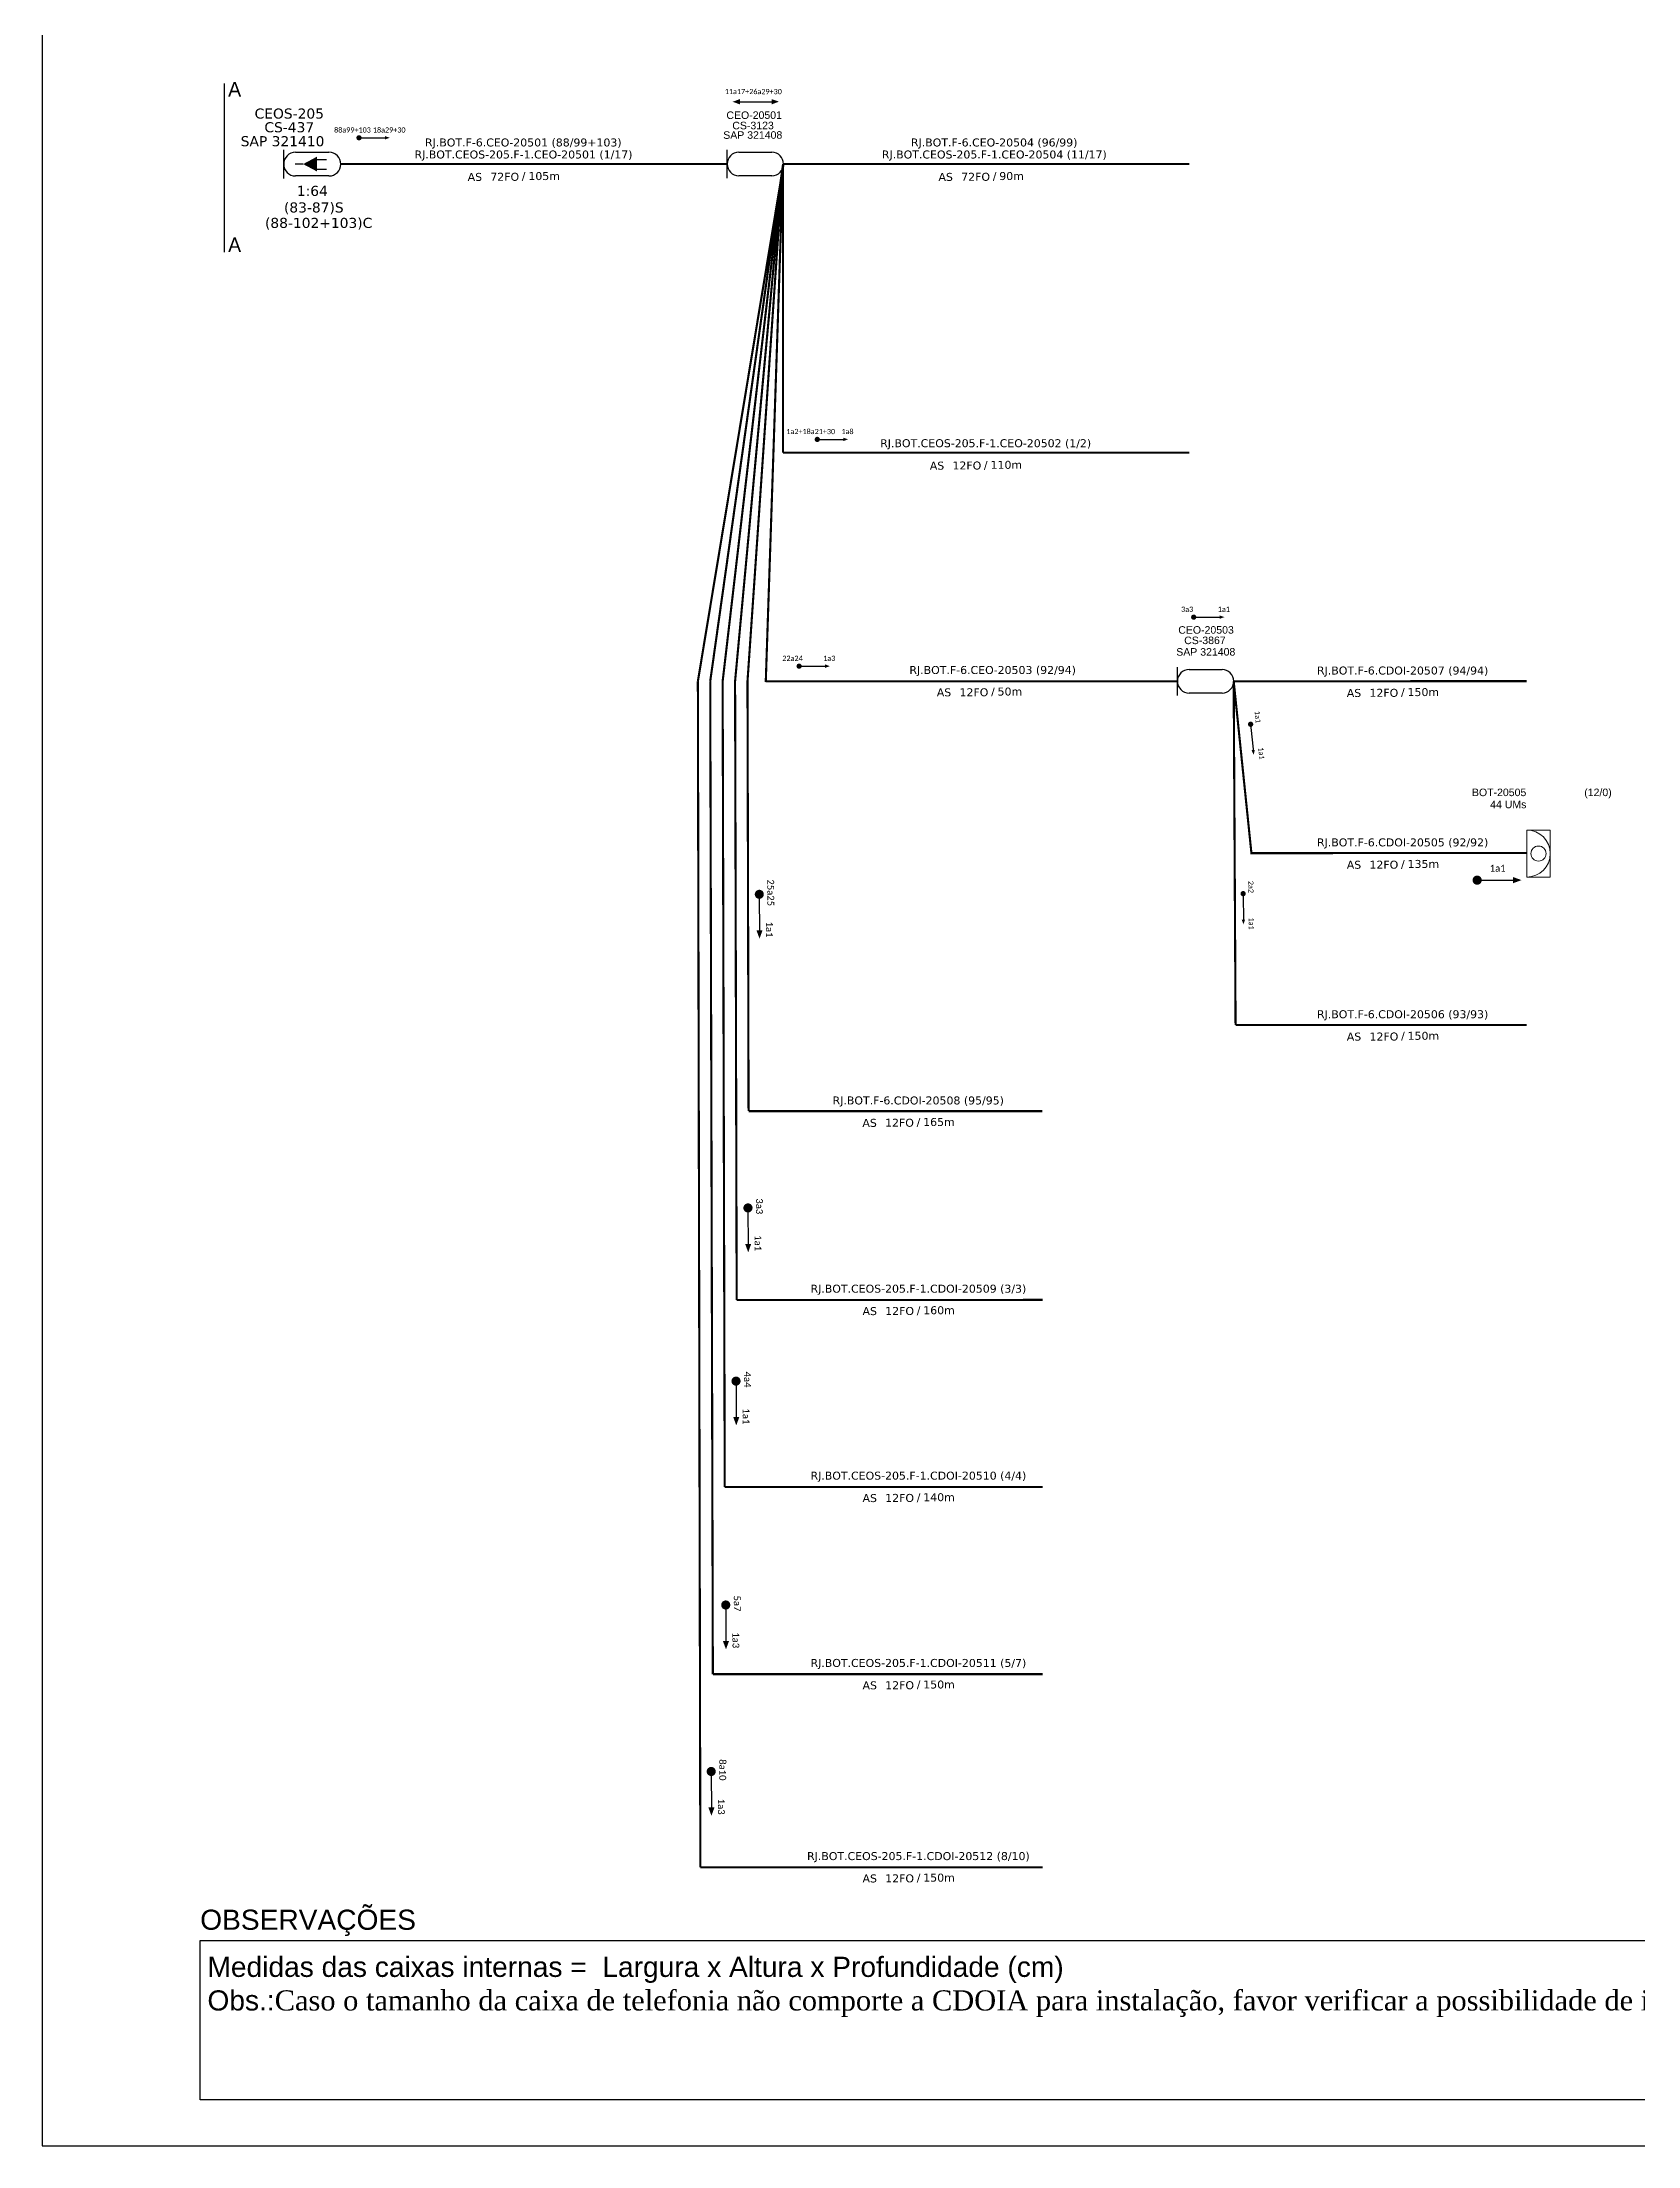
# Model space of a CAD drawing. Header units: metres. Extents: x -1286 to 444, y -503 to 94.
# Drawn here: x -1286.1 to -1048.4, y -499.8 to -186.4 of the extents above; entities that cross this region are included whole.
import ezdxf
from ezdxf.enums import TextEntityAlignment as Align

# ---------------------------------------------------------------- set-up
doc = ezdxf.new("R2010")
doc.units = ezdxf.units.M
for name, color, linetype, lineweight in [("20.0-LEGENDA DOS CDO'S", 1, 'Continuous', 0), ('20.1-CDO_INTERIOR', 1, 'Continuous', 0), ('20.2-CDO_POSTE', 1, 'Continuous', 5), ('40.1-ETIQUETAS', 1, 'Continuous', 20)]:
    doc.layers.add(name, color=color, linetype=linetype, lineweight=lineweight)
for name, color, linetype in [('20.4-CEOS', 1, 'Continuous'), ('CAP a instalar', 1, 'Continuous'), ('SETA', 7, 'Continuous')]:
    doc.layers.add(name, color=color, linetype=linetype)
doc.styles.add('ARIAL', font='arial.ttf')
doc.styles.add('siredit', font='verdana.ttf')
doc.linetypes.add('FENCELINE1', pattern='A,0.25,-0.1,[133,ltypeshp.shx,S=0.1,R=0,X=-0.1,Y=0],-0.1,1', length=1.45)

# ---------------------------------------------------------------- blocks, each defined once
blk = doc.blocks.new('ETIQUETA_RS5F')
at = {"layer": '40.1-ETIQUETAS', "color": 0, "style": 'siredit'}
blk.add_text('/', height=1.5, dxfattribs=at).set_placement((1.58, -1.95), align=Align.MIDDLE_RIGHT)
for tag, p in [('ETIQUETA_R_PRIMARIA', (1.21, 4.1)), ('ETIQUETA_R_SECUNDARIA', (1.21, 2.1)), ('F_ATIVAS/F_MORTAS', (1.14, -4.24))]:
    blk.add_attdef(tag, text='', height=1.5, dxfattribs=at).set_placement(p, align=Align.MIDDLE_CENTER)
for tag, p in [('TIPO_CABO', (-6.58, -2.12)), ('CAP_CABO', (0.4, -2.09))]:
    blk.add_attdef(tag, text='', height=1.5, dxfattribs=at).set_placement(p, align=Align.MIDDLE_RIGHT)
blk.add_attdef('METROS', text='', height=1.5, dxfattribs=at).set_placement((2.14, -1.95), align=Align.MIDDLE_LEFT)
for tag, p in [('FUSÃO_1', (0.85, -8.39)), ('FUSÃO_2', (0.85, -10.6)), ('FUSÃO_3', (0.85, -12.93)), ('FUSÃO_4', (0.85, -15.14)), ('FUSÃO_5', (0.85, -17.16))]:
    blk.add_attdef(tag, text='', height=1.5, dxfattribs=at).set_placement(p, align=Align.CENTER)
blk = doc.blocks.new('CDOE-TEXTO PADRÃO')
at = {"layer": "20.0-LEGENDA DOS CDO'S", "color": 0, "style": 'ARIAL'}
for tag, p in [('CDO_N', (0.49, 7.39)), ('CORDOALHA', (0.5, 4.33)), ('SAP', (0.51, 1.67)), ('SPLITER_1', (0.59, -0.91)), ('SPLITER_2', (0.6, -3.55)), ('(XX-XX_F)S', (0.54, -8.29)), ('(XX-XX_L)S', (0.55, -10.83)), ('UMS', (0.55, -13.15))]:
    blk.add_attdef(tag, p, '', height=1.7, rotation=0.118, dxfattribs=at)
blk.add_attdef('FIBRAS_UTILIZADAS', text='', height=1.7, rotation=0.118, dxfattribs=at).set_placement((19.77, 7.43), align=Align.CENTER)
blk = doc.blocks.new('CDOI_INT')
at = {"layer": '20.1-CDO_INTERIOR', "color": 0, "lineweight": 18}
blk.add_lwpolyline([(4.25, -4.25), (4.25, 4.25), (0, 4.25), (0, -4.25)], close=True, dxfattribs=at)
blk.add_circle((2.12, 0), 1.36, dxfattribs=at)
blk.add_arc((0, 0), 4.25, 270, 90, dxfattribs=at)
at = {"layer": "20.0-LEGENDA DOS CDO'S", "color": 0, "style": 'ARIAL'}
for tag, p in [('CDO_N', (-0.08, 10.38)), ('SPLITER_1', (21.18, 10.38)), ('SAP', (-0.08, 6.23)), ('SURVEY', (-0.08, 8.2)), ('SPLITER_2', (21.19, 8.68)), ('1:XX', (5.94, -2.22)), ('UMS', (5.94, -4.24))]:
    blk.add_attdef(tag, p, '', height=1.36, dxfattribs=at)
blk.add_attdef('FIBRAS_UTILIZADAS', text='', height=1.36, dxfattribs=at).set_placement((15.34, 10.38), align=Align.CENTER)

msp = doc.modelspace()

# ---------------------------------------------------------------- linework, layer by layer
at = {"color": 5}
msp.add_line((-1258.93, -192.57), (-1258.93, -217.69), dxfattribs=at)
at = {"color": 0}
msp.add_line((-984.25, -492.93), (-1262.5, -492.93), dxfattribs=at)
msp.add_lwpolyline([(-1286.07, -499.81), (-445.07, -499.81), (-445.07, 94.19), (-1286.07, 94.19)], close=True)
at = {"color": 7}
msp.add_lwpolyline([(-1182.14, -195.3), (-1177.42, -195.3)], dxfattribs=at)
at = {"color": 7, "const_width": 0.388}
for points in [[(-1239.06, -200.68, 1), (-1238.67, -200.67, 1)], [(-1114.75, -272.08, 1), (-1114.36, -272.08, 1)], [(-1106.1, -287.84, 1), (-1106.06, -288.23, 1)], [(-1107.2, -313.07, 1), (-1107.19, -313.46, 1)]]:
    msp.add_lwpolyline(points, format="xyb", close=True, dxfattribs=at)
at = {"color": 7, "ltscale": 8}
for points, const_width in [([(-1170.81, -245.6, 1), (-1170.42, -245.6, 1)], 0.388), ([(-1173.52, -279.38, 1), (-1173.13, -279.38, 1)], 0.388), ([(-1179.25, -313.03, 1), (-1179.25, -313.7, 1)], 0.678), ([(-1179.25, -313.03, 1), (-1179.25, -313.7, 1)], 0.678), ([(-1180.94, -359.74, 1), (-1180.94, -360.42, 1)], 0.678), ([(-1180.94, -359.74, 1), (-1180.94, -360.42, 1)], 0.678), ([(-1182.72, -385.54, 1), (-1182.71, -386.22, 1)], 0.678), ([(-1182.72, -385.54, 1), (-1182.71, -386.22, 1)], 0.678), ([(-1184.25, -418.89, 1), (-1184.25, -419.57, 1)], 0.678), ([(-1184.25, -418.89, 1), (-1184.25, -419.57, 1)], 0.678), ([(-1186.41, -443.69, 1), (-1186.41, -444.37, 1)], 0.678), ([(-1186.41, -443.69, 1), (-1186.41, -444.37, 1)], 0.678)]:
    msp.add_lwpolyline(points, format="xyb", close=True, dxfattribs=dict(at, const_width=const_width))
at = {"const_width": 0.678}
msp.add_lwpolyline([(-1072.68, -311.26, 1), (-1072, -311.26, 1)], format="xyb", close=True, dxfattribs=at)
at = {"color": 0}
msp.add_lwpolyline([(-1262.5, -469.23), (-984.25, -469.23), (-984.25, -492.93), (-1262.5, -492.93)], close=True, dxfattribs=at)
at = {"layer": '20.4-CEOS', "color": 7}
for p, q in [((-1248.31, -202.82), (-1243.34, -202.82)), ((-1184.04, -206.69), (-1184.04, -202.47)), ((-1182.29, -202.83), (-1177.39, -202.83)), ((-1243.34, -206.36), (-1248.31, -206.36)), ((-1177.39, -206.33), (-1182.29, -206.33))]:
    msp.add_line(p, q, dxfattribs=at)
at = {"layer": '20.4-CEOS', "color": 5}
for p, q in [((-1116.99, -283.73), (-1116.99, -279.52)), ((-1115.24, -279.88), (-1110.34, -279.88)), ((-1110.34, -283.38), (-1115.24, -283.38))]:
    msp.add_line(p, q, dxfattribs=at)
at = {"layer": '20.4-CEOS', "color": 7}
for points in [[(-1250.08, -206.73), (-1250.08, -202.46)], [(-1247.19, -204.59), (-1248.39, -204.59)], [(-1245.23, -203.89), (-1243.73, -203.89)], [(-1245.23, -205.36), (-1243.73, -205.36)]]:
    msp.add_lwpolyline(points, dxfattribs=at)
msp.add_lwpolyline([(-1247.19, -204.59, 0, 2.19, 0), (-1245.14, -204.59, 2.19, 2.19, 0)], format="xyseb", dxfattribs=at)
for centre, radius, start, end in [((-1248.31, -204.59), 1.77, 90, 270), ((-1243.34, -204.59), 1.77, 270, 90), ((-1182.29, -204.58), 1.75, 90, 270), ((-1177.39, -204.58), 1.75, 270, 90)]:
    msp.add_arc(centre, radius, start, end, dxfattribs=at)
at = {"layer": '20.4-CEOS', "color": 5}
for centre, start, end in [((-1115.24, -281.63), 90, 270), ((-1110.34, -281.63), 270, 90)]:
    msp.add_arc(centre, 1.75, start, end, dxfattribs=at)
at = {"layer": 'CAP a instalar', "color": 7, "ltscale": 8, "const_width": 0.316}
for points in [[(-1241.57, -204.58), (-1184.04, -204.58)], [(-1188.4, -281.63), (-1175.64, -204.58)], [(-1186.56, -281.63), (-1175.71, -204.58)], [(-1184.71, -281.63), (-1175.71, -204.58)], [(-1182.86, -281.63), (-1175.71, -204.58)], [(-1181.01, -281.63), (-1175.71, -204.58)], [(-1178.29, -281.74), (-1175.71, -204.58)], [(-1175.71, -247.59), (-1175.71, -204.58)], [(-1175.64, -204.58), (-1115.2, -204.58)], [(-1108.6, -281.63), (-1108.32, -332.82)], [(-1108.32, -332.82), (-1064.95, -332.82)], [(-1108.32, -332.82), (-1064.95, -332.82)], [(-1108.32, -332.82), (-1064.95, -332.82)]]:
    msp.add_lwpolyline(points, dxfattribs=at)
at = {"layer": 'CAP a instalar', "color": 7, "linetype": 'FENCELINE1', "ltscale": 8, "const_width": 0.316}
for points in [[(-1175.71, -247.59), (-1115.2, -247.59)], [(-1188.4, -281.63), (-1188.03, -458.31)], [(-1186.56, -281.63), (-1186.17, -429.54)], [(-1184.71, -281.63), (-1184.4, -401.64)], [(-1182.86, -281.63), (-1182.62, -373.79)], [(-1181.01, -281.63), (-1180.85, -345.66)], [(-1178.29, -281.63), (-1116.99, -281.63)], [(-1108.6, -281.63), (-1064.95, -281.62)], [(-1180.85, -345.66), (-1137.09, -345.67)], [(-1182.62, -373.79), (-1137.07, -373.78)], [(-1184.4, -401.64), (-1137.07, -401.64)], [(-1186.17, -429.54), (-1137.07, -429.53)], [(-1188.03, -458.31), (-1137.07, -458.3)]]:
    msp.add_lwpolyline(points, dxfattribs=at)
at = {"layer": 'CAP a instalar', "color": 1, "linetype": 'FENCELINE1', "ltscale": 7, "const_width": 0.316}
msp.add_lwpolyline([(-1108.6, -281.63), (-1105.96, -307.23), (-1064.95, -307.22)], dxfattribs=at)
at = {"layer": 'SETA', "color": 7}
for points in [[(-1238.86, -200.68), (-1234.63, -200.68)], [(-1114.56, -272.08), (-1110.32, -272.08)], [(-1106.08, -288.03), (-1105.67, -292.25)], [(-1107.2, -313.26), (-1107.15, -317.49)]]:
    msp.add_lwpolyline(points, dxfattribs=at)
at = {"layer": 'SETA', "color": 7, "ltscale": 8}
for points in [[(-1170.61, -245.6), (-1166.38, -245.6)], [(-1173.32, -279.38), (-1169.09, -279.38)], [(-1179.25, -313.37), (-1179.23, -319.2)], [(-1179.25, -313.37), (-1179.23, -319.2)], [(-1180.94, -360.08), (-1180.91, -365.91)], [(-1180.94, -360.08), (-1180.91, -365.91)], [(-1182.71, -385.88), (-1182.69, -391.71)], [(-1182.71, -385.88), (-1182.69, -391.71)], [(-1184.25, -419.23), (-1184.22, -425.06)], [(-1184.25, -419.23), (-1184.22, -425.06)], [(-1186.41, -444.03), (-1186.39, -449.86)], [(-1186.41, -444.03), (-1186.39, -449.86)]]:
    msp.add_lwpolyline(points, dxfattribs=at)
at = {"layer": 'SETA'}
msp.add_lwpolyline([(-1072.34, -311.26), (-1066.51, -311.26)], dxfattribs=at)
at = {"layer": 'SETA', "color": 7}
for points in [[(-1182.13, -195.7), (-1183.22, -195.31), (-1182.14, -194.91)], [(-1177.42, -194.91), (-1176.33, -195.29), (-1177.41, -195.7)], [(-1235, -200.42), (-1234.29, -200.67), (-1235, -200.93)], [(-1166.75, -245.34), (-1166.04, -245.59), (-1166.75, -245.86)], [(-1110.7, -271.82), (-1109.98, -272.07), (-1110.69, -272.33)], [(-1169.46, -279.12), (-1168.75, -279.38), (-1169.46, -279.64)], [(-1105.45, -291.85), (-1105.63, -292.58), (-1105.96, -291.9)], [(-1178.77, -318.73), (-1179.22, -319.97), (-1179.67, -318.73)], [(-1178.77, -318.73), (-1179.22, -319.97), (-1179.67, -318.73)], [(-1106.89, -317.12), (-1107.14, -317.83), (-1107.41, -317.13)], [(-1180.46, -365.44), (-1180.9, -366.69), (-1181.36, -365.45)], [(-1180.46, -365.44), (-1180.9, -366.69), (-1181.36, -365.45)], [(-1182.23, -391.24), (-1182.68, -392.48), (-1183.13, -391.24)], [(-1182.23, -391.24), (-1182.68, -392.48), (-1183.13, -391.24)], [(-1183.76, -424.59), (-1184.21, -425.84), (-1184.67, -424.6)], [(-1183.76, -424.59), (-1184.21, -425.84), (-1184.67, -424.6)], [(-1185.93, -449.39), (-1186.38, -450.63), (-1186.83, -449.39)], [(-1185.93, -449.39), (-1186.38, -450.63), (-1186.83, -449.39)]]:
    msp.add_solid(points, dxfattribs=at)
at = {"layer": 'SETA'}
msp.add_solid([(-1066.98, -310.8), (-1065.73, -311.25), (-1066.98, -311.71)], dxfattribs=at)

# ---------------------------------------------------------------- block references
at = {"layer": '20.2-CDO_POSTE', "color": 7}
ref = msp.add_blockref('CDOE-TEXTO PADRÃO', (-1184.22, -201.17), dxfattribs=dict(at, xscale=0.6592542540524604, yscale=0.6592542540524604, zscale=0.6592542540524604))
ref.add_attrib('CDO_N', 'CEO-20501', (-1184.15, -197.87), dxfattribs={"layer": "20.0-LEGENDA DOS CDO'S", "color": 0, "height": 1.121, "rotation": 0.118, "style": 'ARIAL'})
ref = msp.add_blockref('CDOE-TEXTO PADRÃO', (-1184.69, -204.13), dxfattribs=dict(at, xscale=0.6592542540524604, yscale=0.6592542540524604, zscale=0.6592542540524604))
ref.add_attrib('CDO_N', 'SAP 321408', (-1184.62, -200.83), dxfattribs={"layer": "20.0-LEGENDA DOS CDO'S", "color": 0, "height": 1.121, "rotation": 0.118, "style": 'ARIAL'})
ref = msp.add_blockref('CDOE-TEXTO PADRÃO', (-1183.35, -202.71), dxfattribs=dict(at, xscale=0.6592542540524604, yscale=0.6592542540524604, zscale=0.6592542540524604))
ref.add_attrib('CDO_N', 'CS-3123', (-1183.27, -199.41), dxfattribs={"layer": "20.0-LEGENDA DOS CDO'S", "color": 0, "height": 1.121, "rotation": 0.118, "style": 'ARIAL'})
at = {"layer": '40.1-ETIQUETAS', "color": 7}
ref = msp.add_blockref('ETIQUETA_RS5F', (-1145.18, -204.83), dxfattribs=dict(at, xscale=0.7911050923599336, yscale=0.7911050923599336, zscale=0.7911050923599336))
ref.add_attrib('ETIQUETA_R_PRIMARIA', 'RJ.BOT.F-6.CEO-20504 (96/99)', dxfattribs={"color": 0, "height": 1.1867, "style": 'siredit'}).set_placement((-1144.27, -201.37), align=Align.MIDDLE_CENTER)
ref.add_attrib('ETIQUETA_R_SECUNDARIA', 'RJ.BOT.CEOS-205.F-1.CEO-20504 (11/17)', dxfattribs={"color": 0, "height": 1.1867, "style": 'siredit'}).set_placement((-1144.25, -203.16), align=Align.MIDDLE_CENTER)
ref.add_attrib('TIPO_CABO', 'AS', dxfattribs={"color": 0, "height": 1.187, "style": 'siredit'}).set_placement((-1150.42, -206.5), align=Align.MIDDLE_RIGHT)
ref.add_attrib('CAP_CABO', '72FO', dxfattribs={"color": 0, "height": 1.187, "style": 'siredit'}).set_placement((-1144.89, -206.48), align=Align.MIDDLE_RIGHT)
ref.add_attrib('METROS', '90m', dxfattribs={"color": 0, "height": 1.187, "style": 'siredit'}).set_placement((-1143.51, -206.37), align=Align.MIDDLE_LEFT)
ref = msp.add_blockref('ETIQUETA_RS5F', (-1145.43, -281.61), dxfattribs=dict(at, xscale=0.7911050923599336, yscale=0.7911050923599336, zscale=0.7911050923599336))
ref.add_attrib('ETIQUETA_R_SECUNDARIA', 'RJ.BOT.F-6.CEO-20503 (92/94)', dxfattribs={"color": 0, "height": 1.1867, "style": 'siredit'}).set_placement((-1144.5, -279.95), align=Align.MIDDLE_CENTER)
ref.add_attrib('TIPO_CABO', 'AS', dxfattribs={"color": 0, "height": 1.187, "style": 'siredit'}).set_placement((-1150.67, -283.28), align=Align.MIDDLE_RIGHT)
ref.add_attrib('CAP_CABO', '12FO', dxfattribs={"color": 0, "height": 1.187, "style": 'siredit'}).set_placement((-1145.14, -283.27), align=Align.MIDDLE_RIGHT)
ref.add_attrib('METROS', '50m', dxfattribs={"color": 0, "height": 1.187, "style": 'siredit'}).set_placement((-1143.76, -283.16), align=Align.MIDDLE_LEFT)
at = {"layer": 'CAP a instalar', "color": 7, "linetype": 'FENCELINE1', "ltscale": 5.3}
ref = msp.add_blockref('ETIQUETA_RS5F', (-1084.38, -281.69), dxfattribs=dict(at, xscale=0.7911333328577107, yscale=0.7911333328577107, zscale=0.7911333328577107))
ref.add_attrib('ETIQUETA_R_SECUNDARIA', 'RJ.BOT.F-6.CDOI-20507 (94/94)', dxfattribs={"layer": '40.1-ETIQUETAS', "color": 0, "height": 1.1867, "style": 'siredit'}).set_placement((-1083.44, -280.03), align=Align.MIDDLE_CENTER)
ref.add_attrib('TIPO_CABO', 'AS', dxfattribs={"layer": '40.1-ETIQUETAS', "color": 0, "height": 1.187, "style": 'siredit'}).set_placement((-1089.61, -283.37), align=Align.MIDDLE_RIGHT)
ref.add_attrib('CAP_CABO', '12FO', dxfattribs={"layer": '40.1-ETIQUETAS', "color": 0, "height": 1.187, "style": 'siredit'}).set_placement((-1084.09, -283.35), align=Align.MIDDLE_RIGHT)
ref.add_attrib('METROS', '150m', dxfattribs={"layer": '40.1-ETIQUETAS', "color": 0, "height": 1.187, "style": 'siredit'}).set_placement((-1082.71, -283.24), align=Align.MIDDLE_LEFT)
at = {"layer": 'CAP a instalar', "linetype": 'FENCELINE1', "ltscale": 5.3}
ref = msp.add_blockref('CDOI_INT', (-1064.95, -307.3), dxfattribs=dict(at, xscale=0.8243795653134655, yscale=0.8243795653134655, zscale=0.8243795653134655))
ref.add_attrib('CDO_N', 'BOT-20505', dxfattribs={"layer": "20.0-LEGENDA DOS CDO'S", "color": 0, "height": 1.121, "style": 'ARIAL'}).set_placement((-1065.02, -298.74), align=Align.RIGHT)
ref.add_attrib('FIBRAS_UTILIZADAS', '(12/0)', dxfattribs={"layer": "20.0-LEGENDA DOS CDO'S", "color": 0, "height": 1.121, "style": 'ARIAL'}).set_placement((-1052.3, -298.74), align=Align.RIGHT)
ref.add_attrib('SURVEY', '44 UMs', dxfattribs={"layer": "20.0-LEGENDA DOS CDO'S", "color": 0, "height": 1.121, "style": 'ARIAL'}).set_placement((-1065.01, -300.54), align=Align.RIGHT)
at = {"layer": 'CAP a instalar', "color": 7, "linetype": 'FENCELINE1', "ltscale": 5.3}
ref = msp.add_blockref('ETIQUETA_RS5F', (-1084.37, -332.89), dxfattribs=dict(at, xscale=0.7911333328577107, yscale=0.7911333328577107, zscale=0.7911333328577107))
ref.add_attrib('ETIQUETA_R_SECUNDARIA', 'RJ.BOT.F-6.CDOI-20506 (93/93)', dxfattribs={"layer": '40.1-ETIQUETAS', "color": 0, "height": 1.1867, "style": 'siredit'}).set_placement((-1083.44, -331.23), align=Align.MIDDLE_CENTER)
ref.add_attrib('TIPO_CABO', 'AS', dxfattribs={"layer": '40.1-ETIQUETAS', "color": 0, "height": 1.187, "style": 'siredit'}).set_placement((-1089.61, -334.56), align=Align.MIDDLE_RIGHT)
ref.add_attrib('CAP_CABO', '12FO', dxfattribs={"layer": '40.1-ETIQUETAS', "color": 0, "height": 1.187, "style": 'siredit'}).set_placement((-1084.08, -334.55), align=Align.MIDDLE_RIGHT)
ref.add_attrib('METROS', '150m', dxfattribs={"layer": '40.1-ETIQUETAS', "color": 0, "height": 1.187, "style": 'siredit'}).set_placement((-1082.7, -334.44), align=Align.MIDDLE_LEFT)
ref = msp.add_blockref('ETIQUETA_RS5F', (-1156.52, -345.74), dxfattribs=dict(at, xscale=0.7911050923605502, yscale=0.7911050923605502, zscale=0.7911050923605502))
ref.add_attrib('ETIQUETA_R_SECUNDARIA', 'RJ.BOT.F-6.CDOI-20508 (95/95)', dxfattribs={"layer": '40.1-ETIQUETAS', "color": 0, "height": 1.1867, "style": 'siredit'}).set_placement((-1155.58, -344.07), align=Align.MIDDLE_CENTER)
ref.add_attrib('TIPO_CABO', 'AS', dxfattribs={"layer": '40.1-ETIQUETAS', "color": 0, "height": 1.187, "style": 'siredit'}).set_placement((-1161.75, -347.41), align=Align.MIDDLE_RIGHT)
ref.add_attrib('CAP_CABO', '12FO', dxfattribs={"layer": '40.1-ETIQUETAS', "color": 0, "height": 1.187, "style": 'siredit'}).set_placement((-1156.23, -347.39), align=Align.MIDDLE_RIGHT)
ref.add_attrib('METROS', '165m', dxfattribs={"layer": '40.1-ETIQUETAS', "color": 0, "height": 1.187, "style": 'siredit'}).set_placement((-1154.85, -347.28), align=Align.MIDDLE_LEFT)
ref = msp.add_blockref('ETIQUETA_RS5F', (-1156.5, -373.77), dxfattribs=dict(at, xscale=0.791105092354776, yscale=0.791105092354776, zscale=0.791105092354776))
ref.add_attrib('ETIQUETA_R_SECUNDARIA', 'RJ.BOT.CEOS-205.F-1.CDOI-20509 (3/3)', dxfattribs={"layer": '40.1-ETIQUETAS', "color": 0, "height": 1.1867, "style": 'siredit'}).set_placement((-1155.56, -372.11), align=Align.MIDDLE_CENTER)
ref.add_attrib('TIPO_CABO', 'AS', dxfattribs={"layer": '40.1-ETIQUETAS', "color": 0, "height": 1.187, "style": 'siredit'}).set_placement((-1161.73, -375.45), align=Align.MIDDLE_RIGHT)
ref.add_attrib('CAP_CABO', '12FO', dxfattribs={"layer": '40.1-ETIQUETAS', "color": 0, "height": 1.187, "style": 'siredit'}).set_placement((-1156.21, -375.43), align=Align.MIDDLE_RIGHT)
ref.add_attrib('METROS', '160m ', dxfattribs={"layer": '40.1-ETIQUETAS', "color": 0, "height": 1.187, "style": 'siredit'}).set_placement((-1154.83, -375.32), align=Align.MIDDLE_LEFT)
ref = msp.add_blockref('ETIQUETA_RS5F', (-1156.5, -401.63), dxfattribs=dict(at, xscale=0.791105092354776, yscale=0.791105092354776, zscale=0.791105092354776))
ref.add_attrib('ETIQUETA_R_SECUNDARIA', 'RJ.BOT.CEOS-205.F-1.CDOI-20510 (4/4)', dxfattribs={"layer": '40.1-ETIQUETAS', "color": 0, "height": 1.1867, "style": 'siredit'}).set_placement((-1155.56, -399.96), align=Align.MIDDLE_CENTER)
ref.add_attrib('TIPO_CABO', 'AS', dxfattribs={"layer": '40.1-ETIQUETAS', "color": 0, "height": 1.187, "style": 'siredit'}).set_placement((-1161.73, -403.3), align=Align.MIDDLE_RIGHT)
ref.add_attrib('CAP_CABO', '12FO', dxfattribs={"layer": '40.1-ETIQUETAS', "color": 0, "height": 1.187, "style": 'siredit'}).set_placement((-1156.21, -403.28), align=Align.MIDDLE_RIGHT)
ref.add_attrib('METROS', '140m ', dxfattribs={"layer": '40.1-ETIQUETAS', "color": 0, "height": 1.187, "style": 'siredit'}).set_placement((-1154.83, -403.17), align=Align.MIDDLE_LEFT)
ref = msp.add_blockref('ETIQUETA_RS5F', (-1156.5, -429.52), dxfattribs=dict(at, xscale=0.791105092354776, yscale=0.791105092354776, zscale=0.791105092354776))
ref.add_attrib('ETIQUETA_R_SECUNDARIA', 'RJ.BOT.CEOS-205.F-1.CDOI-20511 (5/7)', dxfattribs={"layer": '40.1-ETIQUETAS', "color": 0, "height": 1.1867, "style": 'siredit'}).set_placement((-1155.56, -427.86), align=Align.MIDDLE_CENTER)
ref.add_attrib('TIPO_CABO', 'AS', dxfattribs={"layer": '40.1-ETIQUETAS', "color": 0, "height": 1.187, "style": 'siredit'}).set_placement((-1161.73, -431.2), align=Align.MIDDLE_RIGHT)
ref.add_attrib('CAP_CABO', '12FO', dxfattribs={"layer": '40.1-ETIQUETAS', "color": 0, "height": 1.187, "style": 'siredit'}).set_placement((-1156.21, -431.18), align=Align.MIDDLE_RIGHT)
ref.add_attrib('METROS', '150m ', dxfattribs={"layer": '40.1-ETIQUETAS', "color": 0, "height": 1.187, "style": 'siredit'}).set_placement((-1154.83, -431.07), align=Align.MIDDLE_LEFT)
ref = msp.add_blockref('ETIQUETA_RS5F', (-1156.5, -458.29), dxfattribs=dict(at, xscale=0.791105092354776, yscale=0.791105092354776, zscale=0.791105092354776))
ref.add_attrib('ETIQUETA_R_SECUNDARIA', 'RJ.BOT.CEOS-205.F-1.CDOI-20512 (8/10)', dxfattribs={"layer": '40.1-ETIQUETAS', "color": 0, "height": 1.1867, "style": 'siredit'}).set_placement((-1155.56, -456.63), align=Align.MIDDLE_CENTER)
ref.add_attrib('TIPO_CABO', 'AS', dxfattribs={"layer": '40.1-ETIQUETAS', "color": 0, "height": 1.187, "style": 'siredit'}).set_placement((-1161.73, -459.96), align=Align.MIDDLE_RIGHT)
ref.add_attrib('CAP_CABO', '12FO', dxfattribs={"layer": '40.1-ETIQUETAS', "color": 0, "height": 1.187, "style": 'siredit'}).set_placement((-1156.21, -459.95), align=Align.MIDDLE_RIGHT)
ref.add_attrib('METROS', '150m ', dxfattribs={"layer": '40.1-ETIQUETAS', "color": 0, "height": 1.187, "style": 'siredit'}).set_placement((-1154.83, -459.84), align=Align.MIDDLE_LEFT)

# ---------------------------------------------------------------- texts
at = {"color": 5}
for p in [(-1257.39, -193.44), (-1257.39, -216.61)]:
    msp.add_text('A', height=2.17, dxfattribs=at).set_placement(p, align=Align.MIDDLE_CENTER)
at = {"style": 'ARIAL'}
msp.add_text('OBSERVAÇÕES', height=3, dxfattribs=at).set_placement((-1262.52, -467.61))
at = {"color": 7, "attachment_point": 5}
for s, insert, char_height, width, rotation in [('\\C256;\\fCalibri|b0|i0|c0|p34;11a17+26a29+30', (-1180.14, -193.79), 0.7756, 57.2586, 359.9166), ('\\C256;\\fCalibri|b0|i0|c0|p34;88a99+103', (-1239.84, -199.51), 0.7756, 57.2586, 359.9166), ('\\C256;\\fCalibri|b0|i0|c0|p34;18a29+30', (-1234.37, -199.51), 0.7756, 57.2586, 359.9166), ('\\C256;\\fCalibri|b0|i0|c0|p34;1a2+18a21+30', (-1171.59, -244.43), 0.7756, 57.2586, 359.9166), ('\\C256;\\fCalibri|b0|i0|c0|p34;1a8', (-1166.12, -244.43), 0.7756, 57.2586, 359.9166), ('{\\fCalibri|b0|i0|c0|p34;\\C256;22a24}', (-1174.3, -278.21), 0.7756, 57.2586, 359.9166), ('{\\fCalibri|b0|i0|c0|p34;\\C256;1a3}', (-1168.83, -278.21), 0.7756, 57.2586, 359.9166), ('{\\fCalibri|b0|i0|c0|p34;\\C7;25a25}', (-1177.55, -313.13), 1.0174, 17.1995, 270.2466), ('{\\fCalibri|b0|i0|c0|p34;\\C7;1a1}', (-1177.75, -318.61), 1.0174, 17.1995, 270.2466), ('{\\fCalibri|b0|i0|c0|p34;\\C7;3a3}', (-1179.23, -359.84), 1.0174, 17.1995, 270.2466), ('{\\fCalibri|b0|i0|c0|p34;\\C7;1a1}', (-1179.44, -365.33), 1.0174, 17.1995, 270.2466), ('{\\fCalibri|b0|i0|c0|p34;\\C7;4a4}', (-1181.01, -385.64), 1.0174, 17.1995, 270.2466), ('{\\fCalibri|b0|i0|c0|p34;\\C7;1a1}', (-1181.21, -391.13), 1.0174, 17.1995, 270.2466), ('{\\fCalibri|b0|i0|c0|p34;\\C7;5a7}', (-1182.54, -419), 1.0174, 17.1995, 270.2466), ('{\\fCalibri|b0|i0|c0|p34;\\C7;1a3}', (-1182.74, -424.48), 1.0174, 17.1995, 270.2466), ('{\\fCalibri|b0|i0|c0|p34;\\C7;8a10}', (-1184.71, -443.79), 1.0174, 17.1995, 270.2466), ('{\\fCalibri|b0|i0|c0|p34;\\C7;1a3}', (-1184.91, -449.27), 1.0174, 17.1995, 270.2466)]:
    msp.add_mtext(s, dxfattribs=dict(at, insert=insert, char_height=char_height, width=width, rotation=rotation))
at = {"color": 5, "char_height": 0.7757, "width": 57.2606, "attachment_point": 5}
for s, insert, rotation in [('\\C256;\\fCalibri|b0|i0|c0|p34;3a3', (-1115.53, -270.91), 359.9166), ('{\\fCalibri|b0|i0|c0|p34;\\C256;1a1}', (-1110.07, -270.91), 359.9166), ('\\C256;\\fCalibri|b0|i0|c0|p34;1a1', (-1105.02, -286.95), 275.5436), ('{\\fCalibri|b0|i0|c0|p34;\\C256;1a1}', (-1104.48, -292.39), 275.5436), ('\\C256;\\fCalibri|b0|i0|c0|p34;2a2', (-1106.04, -312.27), 270.631), ('{\\fCalibri|b0|i0|c0|p34;\\C256;1a1}', (-1105.97, -317.74), 270.631)]:
    msp.add_mtext(s, dxfattribs=dict(at, insert=insert, rotation=rotation))
at = {"insert": (-1069.29, -309.48), "char_height": 1.0174, "width": 17.2001, "attachment_point": 5}
msp.add_mtext('{\\fCalibri|b0|i0|c0|p34;\\C7;1a1}', dxfattribs=at)
at = {"insert": (-1261.44, -471.63), "char_height": 3, "width": 277.1819, "attachment_point": 1, "style": 'ARIAL'}
msp.add_mtext('Medidas das caixas internas =  Largura x Altura x Profundidade (cm)\\PObs.:{\\fTimes New Roman|b0|i0|c0|p16;Caso o tamanho da caixa de telefonia não comporte a CDOIA para instalação, favor verificar a possibilidade de instalação da mesma externamente a caixa}', dxfattribs=at)
at = {"layer": "20.0-LEGENDA DOS CDO'S", "color": 5, "style": 'ARIAL'}
for s, p in [('CEO-20503', (-1116.85, -274.55)), ('CS-3867', (-1115.97, -276.1)), ('SAP 321408', (-1117.15, -277.82))]:
    msp.add_text(s, height=1.121, rotation=0.118, dxfattribs=at).set_placement(p)
at = {"layer": '20.4-CEOS', "color": 7, "style": 'siredit'}
for s, height, p in [('CEOS-205', 1.5, (-1249.25, -196.31)), ('  SAP 321410', 1.5004, (-1250.91, -200.43)), ('CS-437', 1.5, (-1249.25, -198.35)), ('1:64', 1.5, (-1245.82, -207.83)), ('(88-102+103)C', 1.5004, (-1244.88, -212.6)), ('(83-87)S', 1.5, (-1245.6, -210.3))]:
    msp.add_text(s, height=height, dxfattribs=at).set_placement(p, align=Align.TOP_CENTER)
at = {"layer": '40.1-ETIQUETAS', "color": 7, "style": 'siredit'}
for s, height, p in [('RJ.BOT.CEOS-205.F-1.CEO-20501 (1/17)', 1.1867, (-1214.37, -203.16)), ('RJ.BOT.F-6.CEO-20501 (88/99+103)', 1.1867, (-1214.4, -201.37)), ('RJ.BOT.CEOS-205.F-1.CEO-20502 (1/2)', 1.1867, (-1145.54, -246.17)), ('RJ.BOT.F-6.CEO-20502 (88/91+103)', 0.00177, (-1120.27, -339.21))]:
    msp.add_text(s, height=height, dxfattribs=at).set_placement(p, align=Align.MIDDLE_CENTER)
for s, height, p in [('AS', 1.187, (-1220.54, -206.5)), ('72FO', 1.187, (-1215.02, -206.48)), ('/', 1.19, (-1214.08, -206.37)), ('AS', 1.187, (-1151.71, -249.51)), ('12FO', 1.187, (-1146.19, -249.49)), ('/', 1.19, (-1145.25, -249.39))]:
    msp.add_text(s, height=height, dxfattribs=at).set_placement(p, align=Align.MIDDLE_RIGHT)
for s, p in [('105m', (-1213.64, -206.37)), ('110m', (-1144.81, -249.39))]:
    msp.add_text(s, height=1.187, dxfattribs=at).set_placement(p, align=Align.MIDDLE_LEFT)
at = {"layer": '40.1-ETIQUETAS', "color": 1, "style": 'siredit'}
msp.add_text('RJ.BOT.F-6.CDOI-20505 (92/92)', height=1.1867, dxfattribs=at).set_placement((-1083.44, -305.63), align=Align.MIDDLE_CENTER)
for s, height, p in [('AS', 1.187, (-1089.61, -308.96)), ('12FO', 1.187, (-1084.09, -308.95)), ('/', 1.19, (-1083.13, -308.84))]:
    msp.add_text(s, height=height, dxfattribs=at).set_placement(p, align=Align.MIDDLE_RIGHT)
msp.add_text('135m', height=1.187, dxfattribs=at).set_placement((-1082.7, -308.84), align=Align.MIDDLE_LEFT)

doc.saveas('drawing.dxf')
